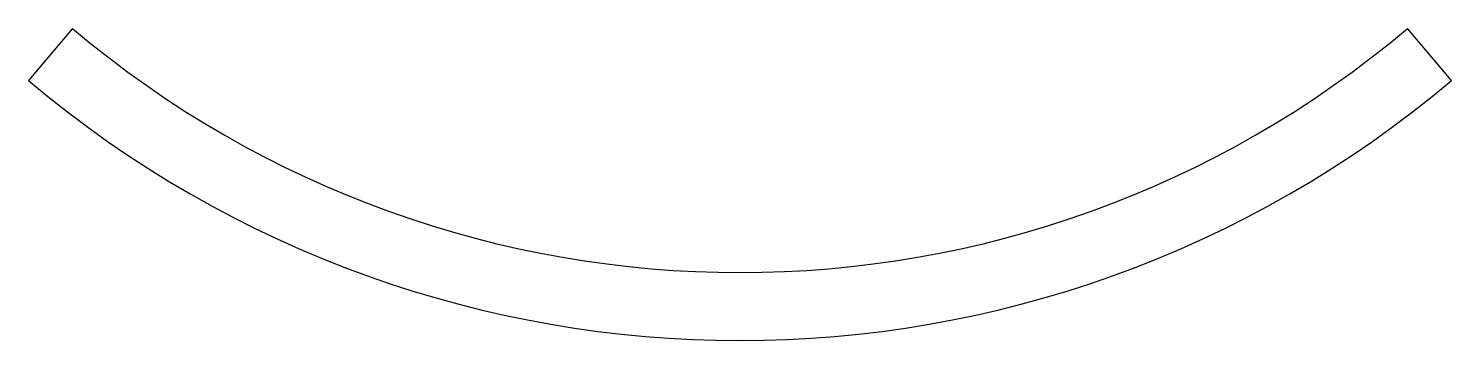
# Model space of a CAD drawing. Header units: millimetres. Extents: x -188 to 188, y -291 to -208.
import ezdxf

# ---------------------------------------------------------------- set-up
doc = ezdxf.new("R2010")
doc.units = ezdxf.units.MM
doc.layers.add('CUT', color=7, linetype='Continuous')

msp = doc.modelspace()

# ---------------------------------------------------------------- linework, layer by layer
at = {"layer": 'CUT'}
for p, q in [((-176.3, -208.44, 0.5), (-187.93, -222.18, 0.5)), ((187.93, -222.18, 0.5), (176.3, -208.44, 0.5))]:
    msp.add_line(p, q, dxfattribs=at)
for radius in [273, 291]:
    msp.add_arc((0, 0, 0.5), radius, 229.7746, 310.2254, dxfattribs=at)

doc.saveas('drawing.dxf')
